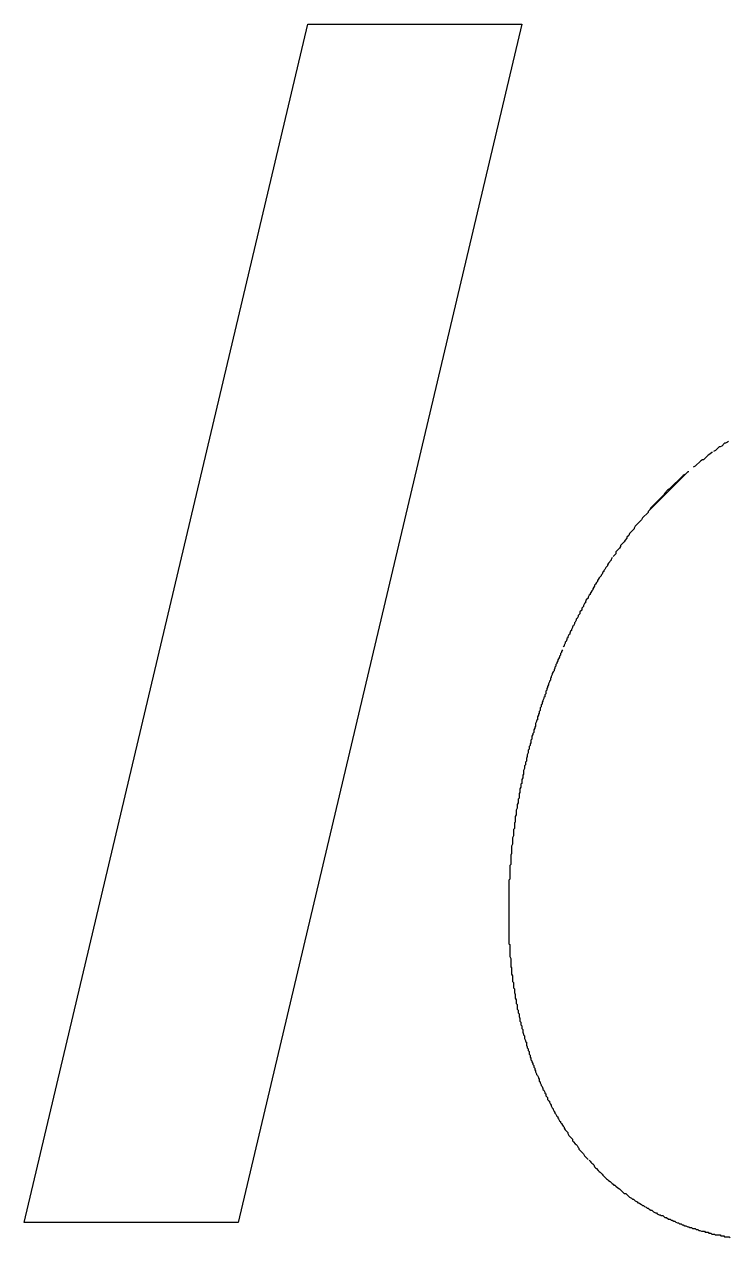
# Model space of a CAD drawing. Extents: x 168 to 388, y 259 to 356.
# Drawn here: x 218.7 to 219.464, y 307.76 to 309.077 of the extents above; entities that cross this region are included whole.
import ezdxf

# ---------------------------------------------------------------- set-up
doc = ezdxf.new("R2010")
doc.units = 0
doc.header["$MEASUREMENT"] = 0
doc.layers.get('0').update_dxf_attribs({"linetype": 'CONTINUOUS'})

msp = doc.modelspace()

# ---------------------------------------------------------------- linework, layer by layer
at = {"color": 7, "linetype": 'Continuous'}
for p, q in [((218.6995, 307.7764), (219.007, 309.0766)), ((219.2391, 309.0766), (218.9315, 307.7764)), ((219.007, 309.0766), (219.2391, 309.0766)), ((219.453, 308.618), (219.449, 308.614)), ((219.454, 308.618), (219.453, 308.618)), ((219.456, 308.619), (219.454, 308.618)), ((219.459, 308.622), (219.456, 308.619)), ((219.46, 308.622), (219.459, 308.622)), ((219.462, 308.623), (219.46, 308.622)), ((219.463, 308.624), (219.462, 308.623)), ((219.433, 308.603), (219.427, 308.597)), ((219.435, 308.604), (219.433, 308.603)), ((219.436, 308.604), (219.435, 308.604)), ((219.441, 308.609), (219.436, 308.604)), ((219.443, 308.61), (219.441, 308.609)), ((219.445, 308.612), (219.443, 308.61)), ((219.446, 308.612), (219.445, 308.612)), ((219.449, 308.614), (219.447, 308.613)), ((219.419, 308.591), (219.376, 308.548)), ((219.42, 308.591), (219.419, 308.591)), ((219.427, 308.597), (219.425, 308.596)), ((219.414, 308.587), (219.399, 308.572)), ((219.416, 308.588), (219.414, 308.587)), ((219.393, 308.566), (219.379, 308.552)), ((219.394, 308.568), (219.393, 308.566)), ((219.397, 308.571), (219.394, 308.568)), ((219.399, 308.572), (219.397, 308.571)), ((219.379, 308.552), (219.378, 308.55)), ((219.369, 308.539), (219.362, 308.532)), ((219.37, 308.541), (219.369, 308.539)), ((219.376, 308.547), (219.37, 308.541)), ((219.376, 308.548), (219.376, 308.547)), ((219.356, 308.524), (219.355, 308.522)), ((219.361, 308.529), (219.356, 308.524)), ((219.362, 308.532), (219.361, 308.53)), ((219.361, 308.53), (219.361, 308.529)), ((219.35, 308.515), (219.346, 308.511)), ((219.346, 308.511), (219.346, 308.51)), ((219.351, 308.517), (219.35, 308.515)), ((219.353, 308.519), (219.351, 308.517)), ((219.355, 308.522), (219.353, 308.52)), ((219.353, 308.52), (219.353, 308.519)), ((219.337, 308.498), (219.336, 308.496)), ((219.341, 308.502), (219.338, 308.499)), ((219.345, 308.508), (219.341, 308.504)), ((219.341, 308.504), (219.341, 308.502)), ((219.346, 308.51), (219.345, 308.508)), ((219.329, 308.485), (219.328, 308.484)), ((219.33, 308.487), (219.329, 308.485)), ((219.332, 308.489), (219.33, 308.487)), ((219.333, 308.492), (219.332, 308.49)), ((219.332, 308.49), (219.332, 308.489)), ((219.336, 308.495), (219.333, 308.492)), ((219.336, 308.496), (219.336, 308.495)), ((219.321, 308.472), (219.32, 308.471)), ((219.322, 308.474), (219.321, 308.473)), ((219.321, 308.473), (219.321, 308.472)), ((219.323, 308.476), (219.322, 308.474)), ((219.325, 308.478), (219.323, 308.476)), ((219.326, 308.48), (219.325, 308.479)), ((219.325, 308.479), (219.325, 308.478)), ((219.327, 308.482), (219.326, 308.48)), ((219.328, 308.483), (219.327, 308.482)), ((219.328, 308.484), (219.328, 308.483)), ((219.314, 308.46), (219.313, 308.459)), ((219.313, 308.459), (219.313, 308.458)), ((219.315, 308.462), (219.314, 308.46)), ((219.316, 308.463), (219.315, 308.462)), ((219.317, 308.466), (219.316, 308.464)), ((219.316, 308.464), (219.316, 308.463)), ((219.318, 308.467), (219.317, 308.466)), ((219.319, 308.469), (219.318, 308.468)), ((219.318, 308.468), (219.318, 308.467)), ((219.32, 308.471), (219.319, 308.469)), ((219.306, 308.445), (219.304, 308.443)), ((219.307, 308.448), (219.306, 308.446)), ((219.306, 308.446), (219.306, 308.445)), ((219.308, 308.449), (219.307, 308.448)), ((219.309, 308.452), (219.308, 308.45)), ((219.308, 308.45), (219.308, 308.449)), ((219.311, 308.454), (219.309, 308.452)), ((219.312, 308.457), (219.311, 308.455)), ((219.311, 308.455), (219.311, 308.454)), ((219.313, 308.458), (219.312, 308.457)), ((219.299, 308.432), (219.298, 308.431)), ((219.3, 308.434), (219.299, 308.432)), ((219.302, 308.437), (219.3, 308.435)), ((219.3, 308.435), (219.3, 308.434)), ((219.304, 308.441), (219.302, 308.439)), ((219.302, 308.439), (219.302, 308.437)), ((219.304, 308.443), (219.304, 308.441)), ((219.293, 308.419), (219.292, 308.418)), ((219.294, 308.422), (219.293, 308.42)), ((219.293, 308.42), (219.293, 308.419)), ((219.295, 308.424), (219.294, 308.423)), ((219.294, 308.423), (219.294, 308.422)), ((219.296, 308.426), (219.295, 308.424)), ((219.297, 308.428), (219.296, 308.427)), ((219.296, 308.427), (219.296, 308.426)), ((219.298, 308.43), (219.297, 308.428)), ((219.298, 308.431), (219.298, 308.43)), ((219.287, 308.407), (219.286, 308.406)), ((219.286, 308.406), (219.286, 308.405)), ((219.288, 308.409), (219.287, 308.407)), ((219.289, 308.411), (219.288, 308.41)), ((219.288, 308.41), (219.288, 308.409)), ((219.29, 308.414), (219.289, 308.412)), ((219.289, 308.412), (219.289, 308.411)), ((219.291, 308.415), (219.29, 308.414)), ((219.292, 308.418), (219.291, 308.416)), ((219.291, 308.416), (219.291, 308.415)), ((219.282, 308.395), (219.281, 308.394)), ((219.281, 308.394), (219.281, 308.392)), ((219.283, 308.398), (219.282, 308.396)), ((219.282, 308.396), (219.282, 308.395)), ((219.285, 308.402), (219.284, 308.401)), ((219.286, 308.405), (219.285, 308.403)), ((219.285, 308.403), (219.285, 308.402)), ((219.276, 308.38), (219.275, 308.379)), ((219.277, 308.383), (219.276, 308.382)), ((219.276, 308.382), (219.276, 308.38)), ((219.278, 308.386), (219.277, 308.384)), ((219.277, 308.384), (219.277, 308.383)), ((219.279, 308.388), (219.278, 308.387)), ((219.278, 308.387), (219.278, 308.386)), ((219.28, 308.39), (219.279, 308.388)), ((219.281, 308.392), (219.28, 308.391)), ((219.28, 308.391), (219.28, 308.39)), ((219.271, 308.368), (219.27, 308.367)), ((219.27, 308.367), (219.27, 308.365)), ((219.272, 308.371), (219.271, 308.369)), ((219.271, 308.369), (219.271, 308.368)), ((219.273, 308.374), (219.272, 308.372)), ((219.272, 308.372), (219.272, 308.371)), ((219.274, 308.375), (219.273, 308.374)), ((219.275, 308.378), (219.274, 308.376)), ((219.274, 308.376), (219.274, 308.375)), ((219.275, 308.379), (219.275, 308.378)), ((219.266, 308.354), (219.265, 308.353)), ((219.265, 308.353), (219.265, 308.35)), ((219.267, 308.357), (219.266, 308.356)), ((219.266, 308.356), (219.266, 308.354)), ((219.268, 308.36), (219.267, 308.358)), ((219.267, 308.358), (219.267, 308.357)), ((219.269, 308.363), (219.268, 308.361)), ((219.268, 308.361), (219.268, 308.36)), ((219.27, 308.365), (219.269, 308.364)), ((219.269, 308.364), (219.269, 308.363)), ((219.262, 308.342), (219.261, 308.341)), ((219.261, 308.341), (219.261, 308.339)), ((219.263, 308.345), (219.262, 308.343)), ((219.262, 308.343), (219.262, 308.342)), ((219.264, 308.347), (219.263, 308.346)), ((219.263, 308.346), (219.263, 308.345)), ((219.265, 308.35), (219.264, 308.349)), ((219.264, 308.349), (219.264, 308.347)), ((219.257, 308.327), (219.256, 308.325)), ((219.258, 308.329), (219.257, 308.328)), ((219.257, 308.328), (219.257, 308.327)), ((219.259, 308.332), (219.258, 308.331)), ((219.258, 308.331), (219.258, 308.329)), ((219.26, 308.336), (219.259, 308.335)), ((219.259, 308.335), (219.259, 308.332)), ((219.261, 308.339), (219.26, 308.338)), ((219.26, 308.338), (219.26, 308.336)), ((219.254, 308.315), (219.253, 308.314)), ((219.253, 308.314), (219.253, 308.313)), ((219.255, 308.32), (219.254, 308.318)), ((219.254, 308.318), (219.254, 308.315)), ((219.256, 308.322), (219.255, 308.321)), ((219.255, 308.321), (219.255, 308.32)), ((219.256, 308.325), (219.256, 308.322)), ((219.25, 308.301), (219.249, 308.3)), ((219.251, 308.306), (219.25, 308.304)), ((219.25, 308.304), (219.25, 308.301)), ((219.252, 308.308), (219.251, 308.307)), ((219.251, 308.307), (219.251, 308.306)), ((219.253, 308.313), (219.252, 308.311)), ((219.252, 308.311), (219.252, 308.308)), ((219.247, 308.29), (219.246, 308.289)), ((219.246, 308.289), (219.246, 308.286)), ((219.248, 308.294), (219.247, 308.293)), ((219.247, 308.293), (219.247, 308.29)), ((219.249, 308.297), (219.248, 308.296)), ((219.248, 308.296), (219.248, 308.294)), ((219.249, 308.3), (219.249, 308.297)), ((219.244, 308.277), (219.243, 308.276)), ((219.243, 308.276), (219.243, 308.273)), ((219.245, 308.282), (219.244, 308.28)), ((219.244, 308.28), (219.244, 308.277)), ((219.246, 308.286), (219.245, 308.284)), ((219.245, 308.284), (219.245, 308.282)), ((219.241, 308.263), (219.24, 308.262)), ((219.24, 308.262), (219.24, 308.259)), ((219.242, 308.269), (219.241, 308.267)), ((219.241, 308.267), (219.241, 308.263)), ((219.243, 308.273), (219.242, 308.272)), ((219.242, 308.272), (219.242, 308.269)), ((219.238, 308.249), (219.237, 308.247)), ((219.239, 308.253), (219.238, 308.252)), ((219.238, 308.252), (219.238, 308.249)), ((219.24, 308.259), (219.239, 308.257)), ((219.239, 308.257), (219.239, 308.253)), ((219.236, 308.237), (219.235, 308.236)), ((219.235, 308.236), (219.235, 308.232)), ((219.237, 308.243), (219.236, 308.242)), ((219.236, 308.242), (219.236, 308.237)), ((219.237, 308.247), (219.237, 308.243)), ((219.234, 308.226), (219.233, 308.224)), ((219.233, 308.224), (219.233, 308.219)), ((219.235, 308.232), (219.234, 308.23)), ((219.234, 308.23), (219.234, 308.226)), ((219.232, 308.211), (219.231, 308.21)), ((219.231, 308.21), (219.231, 308.204)), ((219.233, 308.219), (219.232, 308.217)), ((219.232, 308.217), (219.232, 308.211)), ((219.23, 308.196), (219.229, 308.194)), ((219.231, 308.204), (219.23, 308.203)), ((219.23, 308.203), (219.23, 308.196)), ((219.229, 308.187), (219.228, 308.185)), ((219.228, 308.185), (219.228, 308.177)), ((219.229, 308.194), (219.229, 308.187)), ((219.228, 308.177), (219.227, 308.175)), ((219.227, 308.175), (219.227, 308.165)), ((219.227, 308.165), (219.226, 308.164)), ((219.226, 308.164), (219.226, 308.149)), ((219.226, 308.149), (219.225, 308.148)), ((219.225, 308.148), (219.225, 308.079)), ((219.225, 308.079), (219.226, 308.078)), ((219.226, 308.078), (219.226, 308.065)), ((219.226, 308.065), (219.227, 308.063)), ((219.227, 308.063), (219.227, 308.054)), ((219.227, 308.054), (219.228, 308.053)), ((219.228, 308.053), (219.228, 308.046)), ((219.228, 308.046), (219.229, 308.044)), ((219.229, 308.044), (219.229, 308.038)), ((219.229, 308.038), (219.23, 308.037)), ((219.23, 308.037), (219.23, 308.031)), ((219.23, 308.031), (219.231, 308.03)), ((219.231, 308.03), (219.231, 308.026)), ((219.231, 308.026), (219.232, 308.024)), ((219.232, 308.024), (219.232, 308.02)), ((219.232, 308.02), (219.233, 308.018)), ((219.233, 308.018), (219.233, 308.014)), ((219.233, 308.014), (219.234, 308.013)), ((219.234, 308.013), (219.234, 308.008)), ((219.234, 308.008), (219.235, 308.007)), ((219.235, 308.007), (219.235, 308.004)), ((219.235, 308.004), (219.236, 308.003)), ((219.236, 308.003), (219.236, 308)), ((219.236, 308), (219.237, 307.998)), ((219.237, 307.998), (219.237, 307.995)), ((219.237, 307.995), (219.238, 307.994)), ((219.238, 307.994), (219.238, 307.991)), ((219.238, 307.991), (219.239, 307.99)), ((219.239, 307.99), (219.239, 307.987)), ((219.239, 307.987), (219.24, 307.986)), ((219.24, 307.986), (219.24, 307.983)), ((219.24, 307.983), (219.241, 307.981)), ((219.241, 307.981), (219.241, 307.98)), ((219.241, 307.98), (219.242, 307.979)), ((219.242, 307.979), (219.242, 307.976)), ((219.242, 307.976), (219.243, 307.974)), ((219.243, 307.974), (219.243, 307.973)), ((219.243, 307.973), (219.244, 307.972)), ((219.244, 307.972), (219.244, 307.969)), ((219.244, 307.969), (219.245, 307.967)), ((219.245, 307.967), (219.245, 307.966)), ((219.245, 307.966), (219.246, 307.965)), ((219.246, 307.965), (219.246, 307.963)), ((219.246, 307.963), (219.247, 307.962)), ((219.247, 307.962), (219.247, 307.959)), ((219.247, 307.959), (219.248, 307.958)), ((219.248, 307.958), (219.248, 307.956)), ((219.248, 307.956), (219.249, 307.955)), ((219.249, 307.955), (219.249, 307.953)), ((219.249, 307.953), (219.25, 307.952)), ((219.25, 307.952), (219.25, 307.951)), ((219.25, 307.951), (219.251, 307.949)), ((219.251, 307.949), (219.251, 307.948)), ((219.251, 307.948), (219.252, 307.947)), ((219.252, 307.947), (219.252, 307.945)), ((219.252, 307.945), (219.253, 307.944)), ((219.253, 307.944), (219.253, 307.942)), ((219.253, 307.942), (219.254, 307.941)), ((219.254, 307.941), (219.254, 307.94)), ((219.254, 307.94), (219.255, 307.938)), ((219.255, 307.938), (219.255, 307.937)), ((219.255, 307.937), (219.256, 307.936)), ((219.256, 307.936), (219.257, 307.934)), ((219.257, 307.934), (219.257, 307.933)), ((219.257, 307.933), (219.258, 307.932)), ((219.258, 307.932), (219.258, 307.93)), ((219.258, 307.93), (219.259, 307.929)), ((219.259, 307.929), (219.259, 307.928)), ((219.259, 307.928), (219.26, 307.926)), ((219.26, 307.926), (219.26, 307.925)), ((219.26, 307.925), (219.261, 307.924)), ((219.261, 307.924), (219.262, 307.922)), ((219.262, 307.922), (219.262, 307.921)), ((219.262, 307.921), (219.263, 307.92)), ((219.263, 307.92), (219.264, 307.918)), ((219.264, 307.918), (219.264, 307.917)), ((219.264, 307.917), (219.265, 307.916)), ((219.265, 307.916), (219.265, 307.914)), ((219.265, 307.914), (219.266, 307.913)), ((219.266, 307.913), (219.267, 307.912)), ((219.267, 307.912), (219.267, 307.91)), ((219.267, 307.91), (219.268, 307.909)), ((219.268, 307.909), (219.269, 307.908)), ((219.269, 307.908), (219.269, 307.907)), ((219.269, 307.907), (219.27, 307.905)), ((219.27, 307.905), (219.271, 307.904)), ((219.271, 307.904), (219.271, 307.903)), ((219.271, 307.903), (219.272, 307.901)), ((219.272, 307.901), (219.273, 307.9)), ((219.273, 307.9), (219.273, 307.899)), ((219.273, 307.899), (219.274, 307.897)), ((219.274, 307.897), (219.275, 307.896)), ((219.275, 307.896), (219.275, 307.895)), ((219.275, 307.895), (219.276, 307.894)), ((219.276, 307.894), (219.277, 307.892)), ((219.277, 307.892), (219.278, 307.891)), ((219.278, 307.891), (219.278, 307.89)), ((219.278, 307.89), (219.279, 307.889)), ((219.279, 307.889), (219.28, 307.887)), ((219.28, 307.887), (219.281, 307.886)), ((219.281, 307.886), (219.281, 307.885)), ((219.281, 307.885), (219.282, 307.884)), ((219.282, 307.884), (219.283, 307.882)), ((219.283, 307.882), (219.284, 307.881)), ((219.284, 307.881), (219.285, 307.88)), ((219.285, 307.88), (219.285, 307.879)), ((219.285, 307.879), (219.286, 307.877)), ((219.286, 307.877), (219.289, 307.874)), ((219.289, 307.874), (219.289, 307.873)), ((219.289, 307.873), (219.29, 307.871)), ((219.29, 307.871), (219.292, 307.869)), ((219.292, 307.869), (219.293, 307.868)), ((219.293, 307.868), (219.294, 307.867)), ((219.294, 307.867), (219.294, 307.865)), ((219.294, 307.865), (219.295, 307.864)), ((219.295, 307.864), (219.297, 307.862)), ((219.297, 307.862), (219.298, 307.861)), ((219.298, 307.861), (219.299, 307.86)), ((219.299, 307.86), (219.3, 307.858)), ((219.3, 307.858), (219.301, 307.857)), ((219.301, 307.857), (219.301, 307.856)), ((219.301, 307.856), (219.302, 307.855)), ((219.302, 307.855), (219.303, 307.854)), ((219.303, 307.854), (219.304, 307.853)), ((219.304, 307.853), (219.305, 307.852)), ((219.305, 307.852), (219.306, 307.851)), ((219.306, 307.851), (219.307, 307.849)), ((219.307, 307.849), (219.311, 307.845)), ((219.312, 307.844), (219.313, 307.843)), ((219.313, 307.843), (219.314, 307.842)), ((219.314, 307.842), (219.315, 307.841)), ((219.315, 307.841), (219.316, 307.84)), ((219.316, 307.84), (219.317, 307.839)), ((219.317, 307.839), (219.318, 307.837)), ((219.318, 307.837), (219.319, 307.836)), ((219.319, 307.836), (219.32, 307.835)), ((219.32, 307.835), (219.322, 307.833)), ((219.322, 307.833), (219.323, 307.832)), ((219.323, 307.832), (219.324, 307.831)), ((219.324, 307.831), (219.325, 307.83)), ((219.325, 307.83), (219.326, 307.829)), ((219.326, 307.829), (219.327, 307.828)), ((219.327, 307.828), (219.331, 307.824)), ((219.331, 307.824), (219.332, 307.823)), ((219.332, 307.823), (219.333, 307.822)), ((219.333, 307.822), (219.335, 307.821)), ((219.335, 307.821), (219.336, 307.82)), ((219.336, 307.82), (219.337, 307.819)), ((219.337, 307.819), (219.338, 307.818)), ((219.338, 307.818), (219.339, 307.817)), ((219.339, 307.817), (219.34, 307.817)), ((219.34, 307.817), (219.341, 307.816)), ((219.341, 307.816), (219.343, 307.814)), ((219.343, 307.814), (219.345, 307.813)), ((219.345, 307.813), (219.349, 307.809)), ((219.349, 307.809), (219.35, 307.808)), ((219.35, 307.808), (219.352, 307.808)), ((219.352, 307.808), (219.356, 307.804)), ((219.356, 307.804), (219.358, 307.803)), ((219.358, 307.803), (219.359, 307.802)), ((219.359, 307.802), (219.36, 307.802)), ((219.36, 307.802), (219.361, 307.801)), ((219.361, 307.801), (219.362, 307.8)), ((219.362, 307.8), (219.364, 307.799)), ((219.364, 307.799), (219.365, 307.798)), ((219.365, 307.798), (219.366, 307.798)), ((219.366, 307.798), (219.367, 307.797)), ((219.367, 307.797), (219.369, 307.796)), ((219.369, 307.796), (219.37, 307.795)), ((219.37, 307.795), (219.371, 307.795)), ((219.371, 307.795), (219.372, 307.794)), ((219.372, 307.794), (219.374, 307.793)), ((219.374, 307.793), (219.375, 307.792)), ((219.375, 307.792), (219.376, 307.792)), ((219.376, 307.792), (219.377, 307.791)), ((219.377, 307.791), (219.379, 307.79)), ((219.379, 307.79), (219.38, 307.79)), ((219.38, 307.79), (219.381, 307.789)), ((219.381, 307.789), (219.382, 307.788)), ((219.382, 307.788), (219.384, 307.787)), ((219.384, 307.787), (219.385, 307.787)), ((219.385, 307.787), (219.386, 307.786)), ((218.9315, 307.7764), (218.6995, 307.7764)), ((219.386, 307.786), (219.388, 307.785)), ((219.388, 307.785), (219.389, 307.785)), ((219.389, 307.785), (219.39, 307.784)), ((219.39, 307.784), (219.392, 307.784)), ((219.392, 307.784), (219.393, 307.783)), ((219.393, 307.783), (219.394, 307.782)), ((219.394, 307.782), (219.396, 307.782)), ((219.396, 307.782), (219.398, 307.78)), ((219.398, 307.78), (219.4, 307.78)), ((219.4, 307.78), (219.401, 307.779)), ((219.401, 307.779), (219.402, 307.779)), ((219.402, 307.779), (219.404, 307.778)), ((219.404, 307.778), (219.405, 307.778)), ((219.405, 307.778), (219.406, 307.777)), ((219.406, 307.777), (219.408, 307.776)), ((219.408, 307.776), (219.409, 307.776)), ((219.409, 307.776), (219.41, 307.775)), ((219.41, 307.775), (219.412, 307.775)), ((219.412, 307.775), (219.413, 307.774)), ((219.413, 307.774), (219.414, 307.774)), ((219.414, 307.774), (219.416, 307.773)), ((219.416, 307.773), (219.417, 307.773)), ((219.417, 307.773), (219.419, 307.772)), ((219.419, 307.772), (219.42, 307.772)), ((219.42, 307.772), (219.421, 307.771)), ((219.421, 307.771), (219.423, 307.771)), ((219.423, 307.771), (219.424, 307.77)), ((219.424, 307.77), (219.427, 307.77)), ((219.427, 307.77), (219.428, 307.769)), ((219.428, 307.769), (219.43, 307.769)), ((219.43, 307.769), (219.431, 307.768)), ((219.431, 307.768), (219.432, 307.768)), ((219.432, 307.768), (219.434, 307.767)), ((219.434, 307.767), (219.437, 307.767)), ((219.437, 307.767), (219.438, 307.766)), ((219.438, 307.766), (219.441, 307.766)), ((219.441, 307.766), (219.442, 307.765)), ((219.442, 307.765), (219.444, 307.765)), ((219.444, 307.765), (219.445, 307.764)), ((219.445, 307.764), (219.448, 307.764)), ((219.448, 307.764), (219.449, 307.763)), ((219.449, 307.763), (219.454, 307.763)), ((219.454, 307.763), (219.455, 307.762)), ((219.455, 307.762), (219.458, 307.762)), ((219.458, 307.762), (219.459, 307.761)), ((219.459, 307.761), (219.464, 307.761)), ((219.464, 307.761), (219.465, 307.76))]:
    msp.add_line(p, q, dxfattribs=at)

doc.saveas('drawing.dxf')
